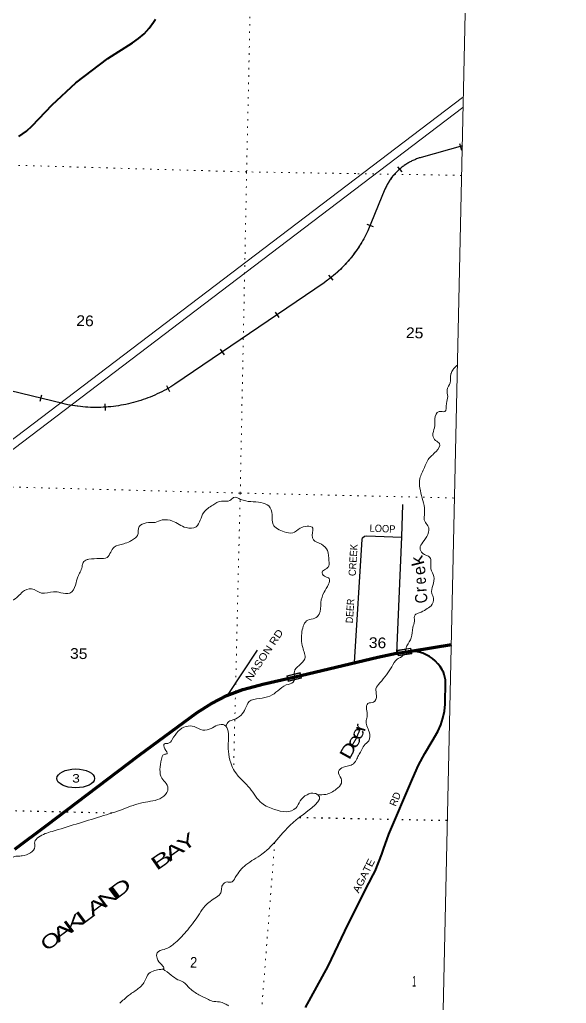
# Model space of a CAD drawing. Header units: feet. Extents: x -751810 to -497223, y -177792 to 12311.
# Drawn here: x -506189 to -497223, y -86075 to -69931 of the extents above; entities that cross this region are included whole.
import ezdxf
from ezdxf.enums import TextEntityAlignment as Align

# ---------------------------------------------------------------- set-up
doc = ezdxf.new("R2010")
doc.units = ezdxf.units.FT
doc.header["$LTSCALE"] = 80
doc.linetypes.add('DOTTED', pattern=[1.5, 0.3, -1.2])
for name, color, linetype, lineweight in [('17', 7, 'Continuous', 25), ('23', 7, 'Continuous', 70), ('26', 7, 'Continuous', 40), ('29', 7, 'Continuous', 25), ('34', 7, 'Continuous', 25), ('39', 7, 'Continuous', 13), ('4', 7, 'Continuous', 13), ('46', 7, 'Continuous', 13), ('59', 7, 'Continuous', 13), ('6', 7, 'DOTTED', 25), ('7', 7, 'DOTTED', 13)]:
    doc.layers.add(name, color=color, linetype=linetype, lineweight=lineweight)
for name, color, linetype in [('27', 7, 'Continuous'), ('30', 7, 'Continuous'), ('41', 7, 'Continuous')]:
    doc.layers.add(name, color=color, linetype=linetype)

msp = doc.modelspace()

# ---------------------------------------------------------------- linework, layer by layer
at = {"layer": '17'}
msp.add_ellipse((-505270.61, -82383.72), major_axis=(-309.24, 1), ratio=0.500121, dxfattribs=at)
at = {"layer": '23'}
msp.add_lwpolyline([(-506266.58, -83545.58), (-505749.14, -83154.08), (-504234.22, -82010.2), (-503277.93, -81303.98), (-503041.35, -81151.87), (-502790.17, -81025.32), (-502527.14, -80925.72), (-502427.14, -80895.86), (-502199.63, -80837.14), (-501576.67, -80694.03), (-500313.88, -80391.33), (-500010.66, -80330.51), (-499988.37, -80327), (-499739.57, -80287.86), (-499108.52, -80188.1)], dxfattribs=at)
at = {"layer": '26'}
for points in [[(-506202.48, -71850.74), (-506079.17, -71758.54), (-505982.28, -71673.73), (-505658.58, -71329.28), (-505266.76, -70967.15), (-504743.96, -70568.75), (-504340.67, -70312.01), (-504241.27, -70241.69), (-504149.76, -70161.37), (-504067.15, -70071.92), (-503994.34, -69974.33), (-503960.21, -69920.02)], [(-501500.78, -86142.78), (-501129.12, -85465.4), (-500799.11, -84773.14), (-500462.66, -84105), (-500390.07, -83967.08), (-500360.38, -83905.08), (-500248.89, -83627.76), (-500223.49, -83547.18), (-500132.8, -83297.74), (-499748.12, -82389.16), (-499647.99, -82164.13), (-499544.78, -81977.44), (-499425.09, -81775.05), (-499329.14, -81611.15), (-499281.93, -81505.6), (-499246.01, -81395.7), (-499221.78, -81282.65), (-499209.5, -81167.68), (-499208.52, -81145.6), (-499205.28, -80815.66), (-499205.18, -80808.6), (-499207.23, -80765.24), (-499213.8, -80722.33), (-499224.81, -80680.34), (-499240.16, -80639.74), (-499247.09, -80625.96), (-499259.64, -80601), (-499275.13, -80575.96), (-499291.82, -80548.97), (-499329.22, -80500.62), (-499371.48, -80456.45), (-499418.12, -80416.93), (-499468.64, -80382.51), (-499522.47, -80353.56), (-499579.04, -80330.39), (-499637.73, -80313.26), (-499697.88, -80302.36), (-499739.57, -80299.25), (-499764.57, -80297.71)]]:
    msp.add_lwpolyline(points, dxfattribs=at)
at = {"layer": '29'}
msp.add_line((-502781.6, -81021), (-502286.68, -80278), dxfattribs=at)
for points in [[(-499908.57, -77887.22), (-499926.7, -78420.55), (-500006.01, -80329.58)], [(-500695.72, -80482.86), (-500569.69, -78455.86), (-500564.14, -78434.28), (-500534.88, -78410.15), (-500497.31, -78401.26), (-499926.94, -78426.39)]]:
    msp.add_lwpolyline(points, dxfattribs=at)
at = {"layer": '34', "lineweight": 13}
for p, q in [((-498930.38, -72002.61), (-499603.7, -72190.32)), ((-501196.96, -74247.38), (-503644.4, -75914.73)), ((-505481.71, -76231.18), (-511834.65, -74693.36))]:
    msp.add_line(p, q, dxfattribs=at)
at = {"layer": '34'}
for p, q in [((-498974.2, -71963.54), (-498944.49, -72070.09)), ((-499991.45, -72344.05), (-499921.26, -72429.53)), ((-500492.8, -73286.04), (-500390.48, -73328.05)), ((-501121.79, -74121.66), (-501052.94, -74208.23)), ((-501999.82, -74729.6), (-501937.54, -74821.02)), ((-502898.63, -75338.77), (-502836.36, -75430.18)), ((-503783.01, -75935.96), (-503729.32, -76032.67)), ((-505833.07, -76091.08), (-505859.09, -76198.59)), ((-504792.22, -76233.45), (-504785.65, -76343.87))]:
    msp.add_line(p, q, dxfattribs=at)
for points in [[(-498928.36, -72003.19), (-499603.39, -72191.38), (-499618.98, -72195.97), (-499634.38, -72200.88), (-499649.71, -72206.07), (-499665.06, -72211.46), (-499680.23, -72217.18), (-499695.23, -72223.15), (-499710.28, -72229.31), (-499725.12, -72235.81), (-499739.8, -72242.54), (-499754.49, -72249.58), (-499768.94, -72256.83), (-499783.32, -72264.26), (-499797.6, -72272.04), (-499811.62, -72280.04), (-499825.58, -72288.31), (-499839.39, -72296.74), (-499853.1, -72305.51), (-499866.57, -72314.42), (-499879.95, -72323.67), (-499893.1, -72333.07), (-499906.16, -72342.72), (-499918.98, -72352.6), (-499931.62, -72362.72), (-499944.13, -72372.99), (-499956.43, -72383.58), (-499968.61, -72394.34), (-499980.52, -72405.31), (-499992.3, -72416.43), (-500003.79, -72427.85), (-500015.15, -72439.44), (-500026.28, -72451.15), (-500037.24, -72463.09), (-500047.93, -72475.25), (-500058.47, -72487.66), (-500068.81, -72500.12), (-500078.86, -72512.86), (-500088.68, -72525.74), (-500098.37, -72538.77), (-500107.72, -72551.9), (-500116.89, -72565.37), (-500125.85, -72578.87), (-500134.47, -72592.56), (-500142.98, -72606.32), (-500151.2, -72620.37), (-500159.13, -72634.45), (-500166.83, -72648.65), (-500174.37, -72663.09), (-500181.5, -72677.62), (-500188.51, -72692.19), (-500190.16, -72695.8), (-500198.12, -72712.14), (-500479.16, -73396.59), (-500495.07, -73430.3), (-500511.65, -73463.44), (-500528.8, -73496.3), (-500546.44, -73529.18), (-500564.76, -73561.51), (-500583.57, -73593.37), (-500602.85, -73625.25), (-500622.82, -73656.57), (-500643.27, -73687.44), (-500664.39, -73718.23), (-500685.91, -73748.36), (-500707.82, -73778.31), (-500730.51, -73807.91), (-500753.59, -73836.85), (-500777.25, -73865.51), (-500801.2, -73893.81), (-500825.94, -73921.75), (-500850.87, -73949.12), (-500876.57, -73976.14), (-500902.49, -74002.59), (-500928.98, -74028.77), (-500955.87, -74054.29), (-500983.25, -74079.35), (-501010.93, -74104.04), (-501039.29, -74128.18), (-501067.94, -74151.94), (-501097, -74175.05), (-501126.35, -74197.79), (-501156.3, -74219.79), (-501186.53, -74241.39), (-501196.33, -74248.29), (-503643.79, -75915.66), (-503675.23, -75935.48), (-503710.76, -75957.13), (-503746.94, -75978.4), (-503783.37, -75998.62), (-503819.96, -76018.55), (-503857.11, -76037.62), (-503894.65, -76056.34), (-503932.23, -76074.09), (-503970.38, -76091.2), (-504008.66, -76107.8), (-504047.3, -76123.82), (-504086.19, -76138.79), (-504125.48, -76153.43), (-504164.84, -76167.31), (-504204.51, -76180.38)], [(-504204.51, -76180.38), (-504244.25, -76192.71), (-504284.34, -76204.45), (-504324.56, -76215.68), (-504365.02, -76225.86), (-504405.61, -76235.53), (-504446.51, -76244.38), (-504487.52, -76252.72), (-504528.56, -76260.07), (-504569.7, -76266.89), (-504610.94, -76272.97), (-504652.46, -76278.24), (-504693.82, -76282.81), (-504735.54, -76286.8), (-504777.04, -76289.86), (-504818.9, -76292.35), (-504860.54, -76293.91), (-504902.3, -76294.94), (-504943.91, -76295.29), (-504985.81, -76294.81), (-505027.49, -76293.41), (-505069.06, -76291.54), (-505110.94, -76288.87), (-505152.42, -76285.55), (-505193.98, -76281.47), (-505235.54, -76276.42), (-505276.77, -76270.94), (-505318.06, -76264.72), (-505359.37, -76257.51), (-505400.34, -76249.88), (-505441.14, -76241.56), (-505481.96, -76232.26), (-511834.92, -74694.43)]]:
    msp.add_lwpolyline(points, dxfattribs=at)
at = {"layer": '34', "lineweight": 13}
msp.add_lwpolyline([(-500191.16, -72695.33), (-500199.13, -72711.68), (-500480.17, -73396.14)], dxfattribs=at)
for centre, radius, start, end in [((-499346.45, -73083.76), 929.74, 106.06292, 155.30508), ((-502409.28, -72499.13), 2127.45, 304.7393, 335.06232), ((-504936.81, -73902.93), 2391.16, 256.82762, 302.71735)]:
    msp.add_arc(centre, radius, start, end, dxfattribs=at)
at = {"layer": '39'}
for points in [[(-510081.44, -75355.55), (-510062.51, -75418.06), (-510161.61, -75535.45), (-510286.63, -75709.51), (-510297.93, -75840.12), (-510209.92, -75941.02), (-510087.35, -76026.67), (-509976.88, -76114.04), (-509902.2, -76264.94), (-509805.29, -76412.38), (-509722.72, -76488.97), (-509713.97, -76622.1), (-509753.76, -76766.09), (-509746.36, -76873), (-509731.73, -77012.32), (-509718.3, -77199.94), (-509671.3, -77332.02), (-509560.23, -77395.24), (-509448.77, -77442.35), (-509343.87, -77592), (-509315.36, -77900.83), (-509262.17, -78188.13), (-509197.37, -78413.29), (-509163.33, -78661.84), (-509188.19, -78852.52), (-509252.61, -78935.48), (-509289.29, -79035.24), (-509210.69, -79109.72), (-509111.18, -79152.5), (-509045.9, -79196.44), (-509034.98, -79323.58), (-509106.03, -79430.53), (-509182.46, -79591.72), (-509257.43, -79694.55), (-509384.21, -79777.94), (-509444.61, -79861), (-509400.48, -79946.69), (-509284.44, -79971.77), (-508874.47, -79986.13), (-508715.92, -80000.2), (-508621.6, -79928.07), (-508539.04, -79763.01), (-508458.19, -79666.37), (-508404.73, -79538.84), (-508311.11, -79494.88), (-508229.5, -79448.61), (-508199.11, -79358.76), (-508111.22, -79302.58), (-508002.92, -79315.38), (-507925.73, -79285.1), (-507858.55, -79172.01), (-507810.51, -79100.73), (-507672.97, -79069.96), (-507527.79, -79055.5), (-507429.14, -78971.4), (-507290.6, -78900.38), (-507203.21, -78864.32), (-507096.02, -78840.85), (-506884.1, -78892.51), (-506579.26, -78847.84), (-506458.35, -78838.8), (-506375.88, -78919.42), (-506371.09, -79050.44), (-506399.93, -79158.45), (-506460.37, -79324.07), (-506508.76, -79409.44), (-506451.72, -79461.23), (-506321.06, -79464.52), (-506212.67, -79392.75), (-506142.57, -79324.03), (-505996.48, -79273.35), (-505829.23, -79342), (-505633.6, -79320.76), (-505515.3, -79335.83), (-505364.58, -79341.64), (-505272.83, -79211.05), (-505235.2, -79073.04), (-505197.11, -78997.48), (-505166.87, -78913.67), (-505155.41, -78857.57), (-505105.77, -78802.44), (-505057.12, -78787.55), (-504879.83, -78775.91), (-504754.65, -78756.92), (-504696.11, -78667.78), (-504641.89, -78590.61), (-504483.54, -78532.17), (-504382.03, -78494.46), (-504324.85, -78459.65), (-504258.97, -78398.89), (-504227.07, -78248.66), (-504117.02, -78191.02), (-503968.01, -78184.71)], [(-499007.58, -75600.25), (-499047.37, -75634.21), (-499079.37, -75669.84), (-499113.87, -75739.42), (-499118.24, -75751.54), (-499129.74, -75890.2), (-499178.88, -76005.76), (-499167.51, -76114.79), (-499190.52, -76231.01), (-499215.94, -76363.28), (-499310.42, -76360.9), (-499379.81, -76481.99), (-499385.48, -76628.85), (-499412.7, -76753.02), (-499366.51, -76836.75), (-499301.43, -76888.73), (-499358.91, -77016.16), (-499489.01, -77151.83), (-499550.56, -77281.18), (-499623.47, -77462.59), (-499587.16, -77781.68), (-499550.96, -77943.7), (-499549.95, -78064.55), (-499546.37, -78163.31), (-499491.94, -78239.2), (-499495.4, -78378.06), (-499579.11, -78508.86), (-499621.72, -78604.44), (-499577.59, -78690.14), (-499462.56, -78755.46), (-499443.14, -78945.25), (-499395.9, -79067.27), (-499413.72, -79217.85), (-499428.99, -79346.35), (-499400.79, -79425.59), (-499442.14, -79551.42), (-499526.06, -79609.72), (-499634.1, -79667.4), (-499703.25, -79697.88), (-499715.91, -79802.28), (-499740.62, -79906.37), (-499766.99, -80076.88), (-499836.69, -80210.04), (-499857.49, -80256.37)], [(-503968.01, -78184.71), (-503850.27, -78141.36), (-503681.77, -78159.71), (-503459.19, -78268.02), (-503295.91, -78254.02), (-503226.77, -78142.99), (-503171.4, -78019.53), (-503023.56, -77898.41), (-502879.09, -77831.57), (-502740.04, -77820.98), (-502680.49, -77772.14), (-502564.6, -77803.25), (-502232.02, -77855.94), (-502104.67, -77911.51), (-502049.93, -78055.87), (-502031.78, -78215.42), (-501849.7, -78334.79), (-501711.4, -78354.39), (-501588.84, -78278.95), (-501475.31, -78243.55), (-501381.64, -78278.13), (-501382.39, -78308.32), (-501372.23, -78465.65), (-501241.36, -78541.45), (-501141.35, -78644.66), (-501117.31, -78810.39), (-501117.36, -78892.96), (-501171.07, -78950), (-501228.46, -78992.86), (-501191.97, -79062.24), (-501112.57, -79104.52), (-501124.92, -79196.84), (-501196.57, -79327.95), (-501249.08, -79497.79), (-501278.01, -79690.38), (-501346, -79755.12), (-501463.44, -79786.4), (-501558.55, -79971.28), (-501547.03, -80235.37), (-501513.39, -80419.48), (-501606.61, -80527.88), (-501683.64, -80632.67), (-501685.22, -80666.53)], [(-499857.49, -80256.37), (-499923.51, -80385.06), (-499998.99, -80427.46), (-500084.56, -80552.17), (-500174.31, -80682.82), (-500280.23, -80817.08), (-500346.96, -80912.06), (-500335.65, -81023.1), (-500384.69, -81134.64), (-500477.65, -81152.43), (-500500.11, -81246.51), (-500488.69, -81353.53), (-500506.73, -81431.61), (-500457.06, -81618.13), (-500462.73, -81764.99), (-500541.12, -81843.57), (-500587.6, -81933.02), (-500631.67, -82006.41), (-500669.75, -82081.98), (-500735.98, -82156.83), (-500815.03, -82181.02), (-500928.85, -82228.49), (-500958.05, -82270.04), (-500918.69, -82385.82), (-500912.5, -82460.48), (-500995.46, -82561.1), (-501166.52, -82645.39), (-501297.51, -82651.98)], [(-501685.22, -80666.53), (-501703.48, -80804.89), (-501818.46, -80849.24), (-501954.88, -80944), (-502083.78, -81031.37), (-502261.78, -81071.19), (-502423.99, -81123.48), (-502489.31, -81242.66), (-502558.2, -81343.63), (-502680.77, -81419.07), (-502757.95, -81449.35), (-502808.61, -81522.67)], [(-509048.64, -85974.67), (-509091.61, -85930.17), (-509140.5, -85873.05), (-509180.33, -85808.29), (-509249.04, -85659.55), (-509256.74, -85484.16), (-509102.32, -85341.05), (-508827.6, -85132.5), (-508640.19, -85015.67), (-508418.04, -84921.32), (-508104.36, -84844.65), (-507919.18, -84758.7), (-507636.62, -84638.96), (-507236.8, -84403.45), (-506790.98, -84114.61), (-506407.95, -83797.51), (-506282.9, -83668.23), (-506222.34, -83659.69), (-506147.77, -83653.51), (-505938.82, -83501.71), (-505943, -83427.09), (-505880.69, -83348.11), (-505659.08, -83253.01), (-504860.51, -83009.35), (-504491.4, -82887.76), (-504164.86, -82779.2), (-503857.11, -82698.36), (-503761.69, -82581.95), (-503784.97, -82466.58), (-503859.25, -82380.13), (-503887.85, -82236.43), (-503863.54, -82067.88), (-503821.39, -81990.41), (-503770.83, -81979.6), (-503811.09, -81900.05), (-503813.01, -81815.42), (-503758.58, -81810.75), (-503686.52, -81744.1), (-503590.65, -81609.58), (-503457.94, -81530.37), (-503329.28, -81533.61), (-503183.85, -81589.64), (-503050.47, -81564.81), (-502944.54, -81511.09), (-502827.8, -81508), (-502771.91, -81606.07), (-502769.03, -81813.56), (-502759.27, -81986.99), (-502711.67, -82175.47), (-502646.18, -82291.91), (-502524.9, -82429.89), (-502415.14, -82545.43), (-502218.13, -82792.05), (-502011.42, -82891.91), (-501819.3, -82930.99), (-501656.83, -82868.63), (-501589.6, -82753.53), (-501476.44, -82651.67), (-501347.14, -82628.75), (-501297.43, -82652.15), (-501598.23, -83019.13), (-502214.75, -83625.84), (-502478.62, -83802.44), (-502652.78, -84011.5), (-502723.08, -84088.27), (-502783.28, -84082.72), (-502862.98, -84133.07), (-502881.02, -84211.15), (-502898.75, -84277.16), (-502989.1, -84351.4), (-503169.81, -84499.89), (-503263.82, -84640.5), (-503459.29, -84897.36), (-503659.43, -85099.73), (-503818.58, -85190.36), (-503932.55, -85243.88), (-503936.87, -85336.4), (-503859.12, -85445.09), (-503825.55, -85501.04), (-503874.99, -85517.19), (-503976.05, -85536.79), (-504069.82, -85586.78), (-504139.46, -85717.93), (-504263.38, -85847.72), (-504406.7, -85948.82), (-504545.19, -86075.1)], [(-503839.9, -85508.51), (-503704.37, -85612.11), (-503595.62, -85687.35), (-503502.09, -85727.97), (-503398.01, -85829.27), (-503249.75, -85933.7), (-503114.71, -86003.56), (-503033.1, -86037.83), (-502912.79, -86052.95), (-502822.98, -86081.4), (-502763.04, -86114.59)]]:
    msp.add_spline(points, degree=3, dxfattribs=at)
at = {"layer": '4'}
msp.add_lwpolyline([(-745759.2, 12310.88), (-714696.48, 11306.43), (-683632.43, 10344.71), (-652567.08, 9425.72), (-621500.49, 8549.46), (-590432.73, 7715.93), (-559363.85, 6925.15), (-528293.92, 6177.09), (-497222.97, 5471.78), (-501256.99, -177792.42), (-532580.02, -177081.38), (-563902.02, -176327.26), (-595222.97, -175530.05), (-626542.79, -174689.77), (-657861.41, -173806.4), (-689178.81, -172879.95), (-720494.9, -171910.43), (-751809.61, -170897.82)], close=True, dxfattribs=at)
msp.add_lwpolyline([(-745759.2, 12310.88), (-714696.48, 11306.43), (-683632.43, 10344.71), (-652567.08, 9425.72), (-621500.49, 8549.46), (-590432.73, 7715.93), (-559363.85, 6925.15), (-528293.92, 6177.09), (-497222.97, 5471.78), (-501256.99, -177792.42), (-532580.02, -177081.38), (-563902.02, -176327.26), (-595222.97, -175530.05), (-626542.79, -174689.77), (-657861.41, -173806.4), (-689178.81, -172879.95), (-720494.9, -171910.43), (-751809.61, -170897.82)], close=True, dxfattribs=at)
at = {"layer": '46'}
for points in [[(-518875.23, -85752.35), (-508546.42, -78524.35), (-498924.71, -71209.33)], [(-518655.36, -85757.16), (-508469.78, -78629.39), (-498921.53, -71370.22)]]:
    msp.add_lwpolyline(points, dxfattribs=at)
at = {"layer": '59'}
for points in [[(-499996.23, -80281.24), (-499774.41, -80243.56), (-499758.58, -80336.73), (-499980.41, -80374.4)], [(-499987, -80287.78), (-499780.95, -80252.78), (-499767.8, -80330.18), (-499973.86, -80365.17)], [(-501808.06, -80699.72), (-501589.58, -80645.96), (-501567, -80737.73), (-501785.48, -80791.49)], [(-501798.38, -80705.57), (-501595.43, -80655.63), (-501576.67, -80731.87), (-501779.62, -80781.81)]]:
    msp.add_lwpolyline(points, close=True, dxfattribs=at)
at = {"layer": '6'}
msp.add_line((-501601.68, -83022.67), (-499172, -83071.74), dxfattribs=at)
msp.add_lwpolyline([(-508020.93, -82870.77), (-507339.49, -82887.96), (-504676.56, -82948.82)], dxfattribs=at)
at = {"layer": '7'}
for p, q in [((-502466.68, -72429.06), (-507769.04, -72277.21)), ((-502466.68, -72429.06), (-502494.85, -73842.52)), ((-502494.86, -73842.52), (-502571.77, -77700.48)), ((-502571.77, -77700.48), (-502679.86, -82242.74)), ((-502005.8, -83430.92), (-502216.56, -86126.96))]:
    msp.add_line(p, q, dxfattribs=at)
for points in [[(-501919.26, -46875.08), (-501994, -50766.17), (-502124.66, -56508.75), (-502254.61, -61809.75), (-502352.71, -67123.63), (-502466.68, -72429.06)], [(-498938.99, -72486.03), (-500677.29, -72457.96), (-502466.68, -72429.06)], [(-507876.43, -77560.65), (-502571.77, -77700.48), (-499055.55, -77781.7)]]:
    msp.add_lwpolyline(points, dxfattribs=at)

# ---------------------------------------------------------------- texts
at = {"layer": '17', "width": 1.2}
msp.add_text(' 3 ', height=140, dxfattribs=at).set_placement((-505265.51, -82452.03), align=Align.CENTER)
at = {"layer": '27'}
msp.add_text('RD', height=120, rotation=67.053, dxfattribs=at).set_placement((-500020.48, -82852.9))
at = {"layer": '27', "width": 1.1}
msp.add_text('AGATE', height=120, rotation=63.272, dxfattribs=at).set_placement((-500627.65, -84277.01))
at = {"layer": '30'}
for s, rotation, width, p in [('LOOP', 357.477, 0.95, (-500452.09, -78333.18)), ('CREEK', 86.442, 0.95, (-500677.99, -79065.57)), ('DEER', 86.442, 0.9, (-500723.9, -79839.01)), ('NASON RD', 56.332, 1.15, (-502397.96, -80797.8))]:
    msp.add_text(s, height=120, rotation=rotation, dxfattribs=dict(at, width=width)).set_placement(p)
at = {"layer": '41'}
for s, height, rotation, width, p in [('k', 200, 104.394, 1.2, (-499547.73, -78865.84)), ('e', 200, 94.378, 0.8, (-499520.67, -79190.76)), ('C', 200, 97.307, 0.85, (-499493.86, -79495.64)), ('r', 200, 73.478, 1.25, (-500530.37, -81628.42)), ('e', 200, 59.123, 1.5, (-500686.73, -81916.72)), ('e', 200, 66.083, 1.3, (-500601.18, -81769.03)), ('D', 200, 61.033, 1.4, (-500783.05, -82090.86)), ('Y', 220, 34.863, 1.5, (-503510.38, -83600.81)), ('B', 220, 34.864, 1.7, (-503943.7, -83906.36)), ('A', 220, 34.864, 1.6, (-503725.16, -83754.11)), ('D', 220, 36.728, 1.6, (-504603.93, -84374.45)), ('N', 220, 36.809, 1.55, (-504806.08, -84525.73)), ('A', 220, 36.81, 1.65, (-504997.13, -84668.7)), ('K', 220, 36.811, 1.7, (-505365.34, -84944.28)), ('L', 220, 36.812, 1.75, (-505165.98, -84795.07)), ('O', 220, 36.81, 1.4, (-505747.44, -85230.23)), ('A', 220, 36.81, 1.65, (-505556.39, -85087.25))]:
    msp.add_text(s, height=height, rotation=rotation, dxfattribs=dict(at, width=width)).set_placement(p)
for s, rotation, p in [('e', 100.611, (-499523.39, -79028.71)), ('r', 94.224, (-499513.78, -79320.56))]:
    msp.add_text(s, height=200, rotation=rotation, dxfattribs=at).set_placement(p)
at = {"layer": '7'}
for s, width, p in [('26', 1.1, (-505262.45, -74956.03)), ('25', 1.1, (-499855.66, -75154.99)), ('36', 1.1, (-500464.33, -80240.88)), ('35', 1.1, (-505365.72, -80418.74)), ('2', 0.9, (-503396.34, -85488.18)), ('1', 0.45, (-499752.81, -85799.34))]:
    msp.add_text(s, height=175, rotation=358.555, dxfattribs=dict(at, width=width)).set_placement(p)

doc.saveas('drawing.dxf')
